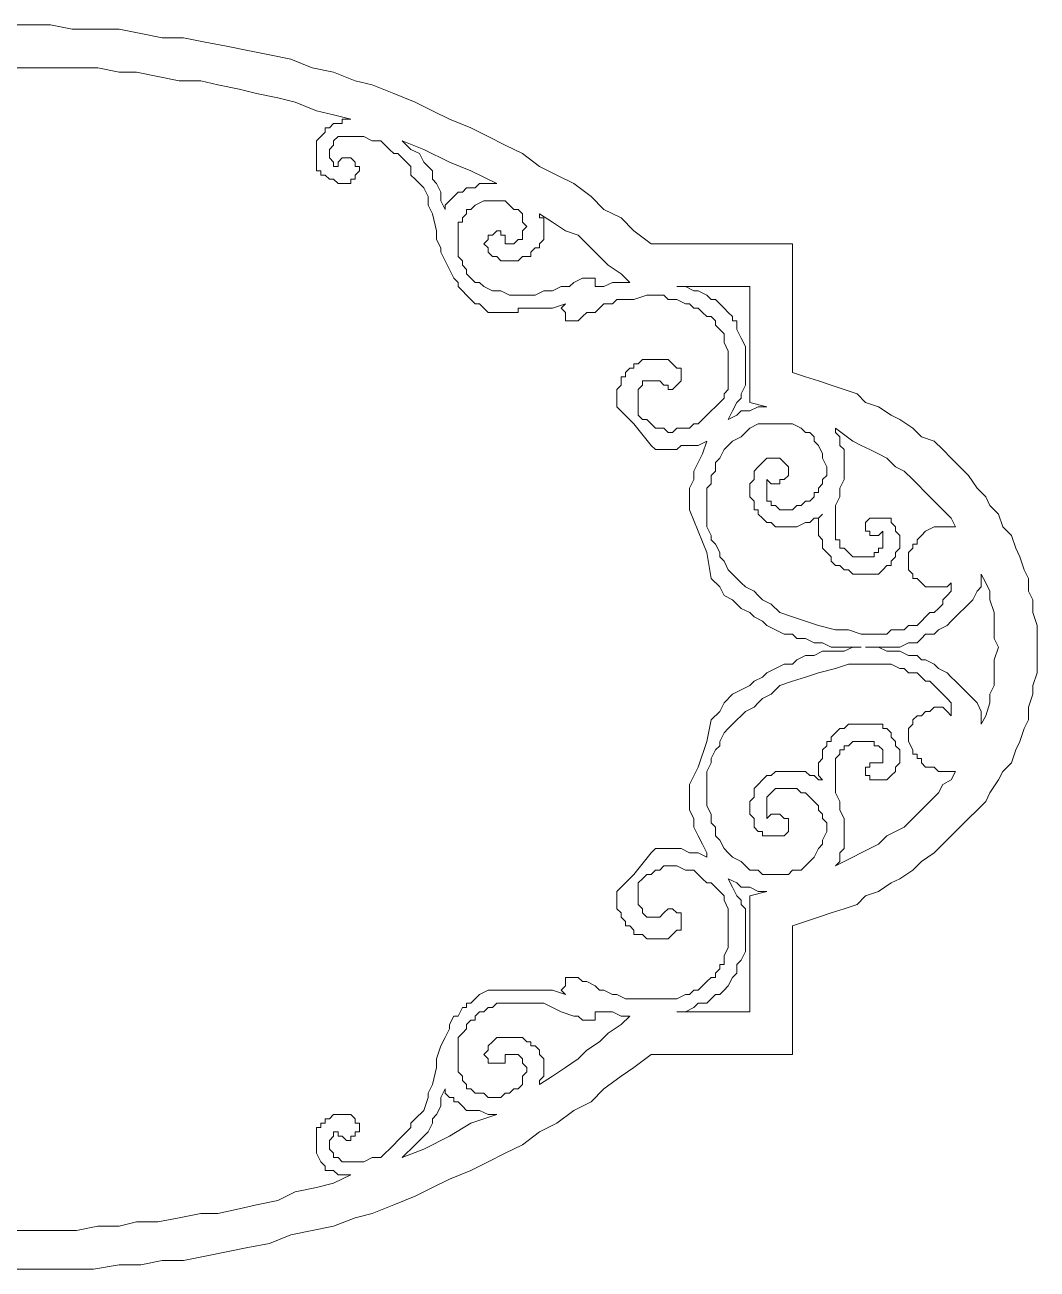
# Model space of a CAD drawing. Extents: x -66030 to 95157, y -13132 to 45879.
# Drawn here: x -6694 to -5772, y 9431 to 10564 of the extents above; entities that cross this region are included whole.
import ezdxf

# ---------------------------------------------------------------- set-up
doc = ezdxf.new("R2010")
doc.units = 0
doc.header["$LTSCALE"] = 100
doc.header["$MEASUREMENT"] = 0
doc.layers.get('0').update_dxf_attribs({"linetype": 'CONTINUOUS'})

msp = doc.modelspace()

# ---------------------------------------------------------------- linework, layer by layer
at = {"lineweight": 0}
for points in [[(-6713.5, 9430.9), (-6694, 9430.9), (-6670.5, 9430.9), (-6651, 9430.9), (-6631.5, 9430.9), (-6608.1, 9434.8), (-6588.5, 9434.8), (-6569, 9438.7), (-6549.5, 9438.7), (-6529.9, 9442.6), (-6510.4, 9446.5), (-6490.9, 9450.4), (-6471.3, 9454.3), (-6451.8, 9462.1), (-6432.3, 9466), (-6412.8, 9469.9), (-6393.2, 9477.7), (-6377.6, 9481.6), (-6358.1, 9489.5), (-6338.5, 9497.3), (-6322.9, 9505.1), (-6307.3, 9512.9), (-6287.8, 9520.7), (-6272.1, 9528.5), (-6256.5, 9536.3), (-6240.9, 9544.1), (-6225.3, 9555.9), (-6209.6, 9563.7), (-6194, 9575.4), (-6178.4, 9583.2), (-6166.7, 9594.9), (-6151.1, 9606.6), (-6139.3, 9614.5), (-6123.7, 9626.2), (-5994.8, 9626.2), (-5994.8, 9743.3), (-5983.1, 9747.3), (-5971.4, 9751.2), (-5959.7, 9755.1), (-5947.9, 9759), (-5936.2, 9762.9), (-5928.4, 9770.7), (-5916.7, 9774.6), (-5905, 9782.4), (-5897.2, 9786.3), (-5885.4, 9794.1), (-5877.6, 9801.9), (-5865.9, 9809.7), (-5858.1, 9817.6), (-5850.3, 9825.4), (-5842.5, 9833.2), (-5834.7, 9841), (-5826.9, 9848.8), (-5819, 9856.6), (-5815.1, 9864.4), (-5807.3, 9876.2), (-5803.4, 9884), (-5795.6, 9891.8), (-5791.7, 9903.5), (-5787.8, 9911.3), (-5783.9, 9923), (-5780, 9930.8), (-5780, 9942.6), (-5776.1, 9954.3), (-5776.1, 9962.1), (-5772.2, 9973.8), (-5772.2, 9985.5), (-5772.2, 9997.2), (-5772.2, 10005), (-5772.2, 10016.8), (-5776.1, 10028.5), (-5776.1, 10040.2), (-5780, 10048), (-5780, 10059.7), (-5783.9, 10067.5), (-5787.8, 10079.3), (-5791.7, 10087.1), (-5795.6, 10098.8), (-5803.4, 10106.6), (-5807.3, 10118.3), (-5815.1, 10126.1), (-5819, 10133.9), (-5826.9, 10141.8), (-5834.7, 10153.5), (-5842.5, 10161.3), (-5850.3, 10169.1), (-5858.1, 10176.9), (-5865.9, 10184.7), (-5877.6, 10188.6), (-5885.4, 10196.4), (-5897.2, 10204.3), (-5905, 10208.2), (-5916.7, 10216), (-5928.4, 10219.9), (-5936.2, 10227.7), (-5947.9, 10231.6), (-5959.7, 10235.5), (-5971.4, 10239.4), (-5983.1, 10243.3), (-5994.8, 10247.2), (-5994.8, 10364.4), (-6123.7, 10364.4), (-6139.3, 10376.1), (-6151.1, 10387.8), (-6166.7, 10395.6), (-6178.4, 10407.4), (-6194, 10419.1), (-6209.6, 10426.9), (-6225.3, 10434.7), (-6240.9, 10446.4), (-6256.5, 10454.2), (-6272.1, 10462), (-6287.8, 10469.9), (-6307.3, 10477.7), (-6322.9, 10485.5), (-6338.5, 10493.3), (-6358.1, 10501.1), (-6377.6, 10508.9), (-6393.2, 10512.8), (-6412.8, 10520.6), (-6432.3, 10524.5), (-6451.8, 10532.4), (-6471.3, 10536.3), (-6490.9, 10540.2), (-6510.4, 10544.1), (-6529.9, 10548), (-6549.5, 10551.9), (-6569, 10551.9), (-6588.5, 10555.8), (-6608.1, 10559.7), (-6631.5, 10559.7), (-6651, 10559.7), (-6670.5, 10563.6), (-6694, 10563.6), (-6694, 10563.6), (-6713.5, 10563.6)], [(-6701.8, 10524.5), (-6686.2, 10524.5), (-6666.6, 10524.5), (-6647.1, 10524.5), (-6627.6, 10524.5), (-6608.1, 10520.6), (-6592.4, 10520.6), (-6572.9, 10516.7), (-6553.4, 10512.8), (-6533.8, 10512.8), (-6518.2, 10508.9), (-6498.7, 10505), (-6483.1, 10501.1), (-6463.5, 10497.2), (-6447.9, 10493.3), (-6428.4, 10485.5), (-6412.8, 10481.6), (-6397.1, 10477.7), (-6401, 10477.7), (-6404.9, 10477.7), (-6404.9, 10473.8), (-6408.8, 10473.8), (-6412.8, 10473.8), (-6416.7, 10469.9), (-6420.6, 10469.9), (-6420.6, 10466), (-6420.6, 10466), (-6424.5, 10462), (-6428.4, 10458.1), (-6428.4, 10450.3), (-6428.4, 10446.4), (-6428.4, 10442.5), (-6428.4, 10438.6), (-6428.4, 10430.8), (-6424.5, 10430.8), (-6424.5, 10426.9), (-6420.6, 10426.9), (-6420.6, 10426.9), (-6416.7, 10423), (-6416.7, 10423), (-6412.8, 10423), (-6408.8, 10419.1), (-6404.9, 10419.1), (-6401, 10419.1), (-6401, 10419.1), (-6397.1, 10419.1), (-6397.1, 10423), (-6393.2, 10423), (-6393.2, 10423), (-6393.2, 10426.9), (-6393.2, 10426.9), (-6389.3, 10430.8), (-6389.3, 10430.8), (-6389.3, 10430.8), (-6389.3, 10434.7), (-6393.2, 10434.7), (-6393.2, 10438.6), (-6393.2, 10438.6), (-6393.2, 10438.6), (-6397.1, 10442.5), (-6397.1, 10442.5), (-6401, 10442.5), (-6401, 10442.5), (-6404.9, 10442.5), (-6404.9, 10442.5), (-6408.8, 10438.6), (-6408.8, 10438.6), (-6408.8, 10434.7), (-6412.8, 10434.7), (-6412.8, 10438.6), (-6412.8, 10438.6), (-6416.7, 10442.5), (-6416.7, 10446.4), (-6416.7, 10450.3), (-6416.7, 10450.3), (-6412.8, 10454.2), (-6412.8, 10458.1), (-6412.8, 10458.1), (-6408.8, 10462), (-6404.9, 10462), (-6401, 10462), (-6401, 10462), (-6397.1, 10462), (-6389.3, 10462), (-6385.4, 10462), (-6377.6, 10458.1), (-6369.8, 10458.1), (-6365.9, 10454.2), (-6362, 10450.3), (-6358.1, 10446.4), (-6354.2, 10446.4), (-6350.3, 10442.5), (-6346.4, 10438.6), (-6342.4, 10434.7), (-6342.4, 10426.9), (-6338.5, 10423), (-6330.7, 10415.2), (-6326.8, 10407.4), (-6326.8, 10399.6), (-6322.9, 10391.7), (-6319, 10376.1), (-6319, 10368.3), (-6315.1, 10360.5), (-6315.1, 10356.6), (-6311.2, 10348.8), (-6307.3, 10341), (-6303.4, 10333.1), (-6299.5, 10329.2), (-6299.5, 10325.3), (-6295.6, 10321.4), (-6291.7, 10317.5), (-6287.8, 10313.6), (-6283.9, 10309.7), (-6280, 10309.7), (-6276, 10305.8), (-6272.1, 10301.9), (-6268.2, 10301.9), (-6260.4, 10301.9), (-6256.5, 10301.9), (-6252.6, 10301.9), (-6244.8, 10301.9), (-6244.8, 10305.8), (-6244.8, 10305.8), (-6237, 10305.8), (-6225.3, 10305.8), (-6213.5, 10305.8), (-6201.8, 10309.7), (-6205.7, 10305.8), (-6201.8, 10301.9), (-6201.8, 10298), (-6201.8, 10298), (-6201.8, 10294.1), (-6197.9, 10294.1), (-6197.9, 10294.1), (-6194, 10294.1), (-6194, 10294.1), (-6190.1, 10294.1), (-6186.2, 10298), (-6182.3, 10301.9), (-6174.5, 10301.9), (-6170.6, 10305.8), (-6166.7, 10309.7), (-6158.9, 10309.7), (-6155, 10313.6), (-6147.1, 10313.6), (-6139.3, 10313.6), (-6127.6, 10317.5), (-6119.8, 10317.5), (-6112, 10317.5), (-6108.1, 10313.6), (-6104.2, 10313.6), (-6100.3, 10313.6), (-6092.5, 10309.7), (-6088.6, 10309.7), (-6084.7, 10305.8), (-6080.7, 10305.8), (-6076.8, 10301.9), (-6072.9, 10298), (-6069, 10298), (-6065.1, 10294.1), (-6065.1, 10290.2), (-6061.2, 10286.3), (-6061.2, 10286.3), (-6057.3, 10282.4), (-6057.3, 10278.5), (-6057.3, 10274.6), (-6053.4, 10266.7), (-6053.4, 10262.8), (-6053.4, 10258.9), (-6053.4, 10255), (-6053.4, 10247.2), (-6053.4, 10243.3), (-6053.4, 10239.4), (-6053.4, 10235.5), (-6053.4, 10231.6), (-6057.3, 10227.7), (-6057.3, 10223.8), (-6061.2, 10219.9), (-6065.1, 10216), (-6069, 10212.1), (-6072.9, 10208.2), (-6076.8, 10204.3), (-6080.7, 10200.3), (-6084.7, 10200.3), (-6088.6, 10196.4), (-6092.5, 10196.4), (-6100.3, 10196.4), (-6104.2, 10192.5), (-6108.1, 10192.5), (-6112, 10196.4), (-6115.9, 10196.4), (-6119.8, 10196.4), (-6123.7, 10200.3), (-6127.6, 10204.3), (-6131.5, 10204.3), (-6131.5, 10204.3), (-6135.4, 10208.2), (-6135.4, 10216), (-6135.4, 10219.9), (-6135.4, 10223.8), (-6135.4, 10231.6), (-6131.5, 10235.5), (-6131.5, 10235.5), (-6131.5, 10239.4), (-6127.6, 10239.4), (-6127.6, 10239.4), (-6123.7, 10239.4), (-6123.7, 10239.4), (-6119.8, 10239.4), (-6119.8, 10239.4), (-6115.9, 10239.4), (-6112, 10235.5), (-6112, 10235.5), (-6108.1, 10235.5), (-6108.1, 10231.6), (-6104.2, 10231.6), (-6104.2, 10231.6), (-6100.3, 10235.5), (-6100.3, 10235.5), (-6096.4, 10239.4), (-6096.4, 10239.4), (-6096.4, 10243.3), (-6096.4, 10243.3), (-6096.4, 10247.2), (-6096.4, 10247.2), (-6096.4, 10251.1), (-6100.3, 10251.1), (-6104.2, 10255), (-6104.2, 10255), (-6108.1, 10258.9), (-6112, 10258.9), (-6115.9, 10258.9), (-6119.8, 10258.9), (-6123.7, 10258.9), (-6127.6, 10258.9), (-6127.6, 10258.9), (-6131.5, 10258.9), (-6135.4, 10255), (-6139.3, 10255), (-6139.3, 10251.1), (-6143.2, 10251.1), (-6147.1, 10247.2), (-6147.1, 10243.3), (-6151.1, 10243.3), (-6151.1, 10235.5), (-6155, 10231.6), (-6155, 10223.8), (-6155, 10219.9), (-6155, 10216), (-6139.3, 10200.3), (-6123.7, 10180.8), (-6123.7, 10180.8), (-6119.8, 10176.9), (-6112, 10176.9), (-6108.1, 10176.9), (-6100.3, 10176.9), (-6096.4, 10180.8), (-6088.6, 10180.8), (-6080.7, 10180.8), (-6072.9, 10184.7), (-6072.9, 10184.7), (-6076.8, 10173), (-6080.7, 10165.2), (-6084.7, 10157.4), (-6084.7, 10149.6), (-6088.6, 10141.8), (-6088.6, 10133.9), (-6088.6, 10126.1), (-6088.6, 10122.2), (-6080.7, 10102.7), (-6072.9, 10083.2), (-6069, 10059.7), (-6069, 10059.7), (-6061.2, 10051.9), (-6057.3, 10044.1), (-6049.5, 10040.2), (-6041.7, 10032.4), (-6033.9, 10028.5), (-6030, 10024.6), (-6022.2, 10020.7), (-6018.3, 10016.8), (-6010.4, 10012.9), (-6002.6, 10009), (-5994.8, 10009), (-5990.9, 10005), (-5983.1, 10005), (-5975.3, 10001.1), (-5967.5, 10001.1), (-5959.7, 9997.2), (-5951.8, 9997.2), (-5947.9, 9997.2), (-5940.1, 9997.2), (-5932.3, 9997.2), (-5940.1, 9997.2), (-5947.9, 9993.3), (-5951.8, 9993.3), (-5959.7, 9993.3), (-5967.5, 9993.3), (-5975.3, 9989.4), (-5983.1, 9989.4), (-5990.9, 9985.5), (-5994.8, 9981.6), (-6002.6, 9981.6), (-6010.4, 9977.7), (-6018.3, 9973.8), (-6022.2, 9969.9), (-6030, 9966), (-6033.9, 9962.1), (-6041.7, 9958.2), (-6049.5, 9954.3), (-6057.3, 9946.5), (-6061.2, 9938.6), (-6069, 9930.8), (-6069, 9930.8), (-6072.9, 9911.3), (-6080.7, 9887.9), (-6088.6, 9872.2), (-6088.6, 9864.4), (-6088.6, 9856.6), (-6088.6, 9848.8), (-6084.7, 9841), (-6084.7, 9833.2), (-6080.7, 9825.4), (-6076.8, 9817.6), (-6072.9, 9809.7), (-6072.9, 9805.8), (-6080.7, 9809.7), (-6088.6, 9809.7), (-6096.4, 9813.7), (-6100.3, 9813.7), (-6108.1, 9813.7), (-6112, 9813.7), (-6119.8, 9813.7), (-6123.7, 9809.7), (-6123.7, 9809.7), (-6139.3, 9790.2), (-6155, 9774.6), (-6155, 9770.7), (-6155, 9766.8), (-6155, 9759), (-6151.1, 9755.1), (-6151.1, 9751.2), (-6147.1, 9747.3), (-6147.1, 9743.3), (-6143.2, 9743.3), (-6139.3, 9739.4), (-6139.3, 9735.5), (-6135.4, 9735.5), (-6131.5, 9735.5), (-6127.6, 9731.6), (-6127.6, 9731.6), (-6123.7, 9731.6), (-6119.8, 9731.6), (-6115.9, 9731.6), (-6112, 9731.6), (-6108.1, 9731.6), (-6104.2, 9735.5), (-6104.2, 9735.5), (-6100.3, 9739.4), (-6096.4, 9739.4), (-6096.4, 9743.3), (-6096.4, 9747.3), (-6096.4, 9747.3), (-6096.4, 9751.2), (-6096.4, 9751.2), (-6096.4, 9755.1), (-6100.3, 9755.1), (-6100.3, 9755.1), (-6104.2, 9759), (-6104.2, 9759), (-6108.1, 9759), (-6108.1, 9759), (-6112, 9755.1), (-6112, 9755.1), (-6115.9, 9751.2), (-6119.8, 9751.2), (-6119.8, 9751.2), (-6123.7, 9751.2), (-6123.7, 9751.2), (-6127.6, 9751.2), (-6127.6, 9751.2), (-6131.5, 9755.1), (-6131.5, 9755.1), (-6131.5, 9759), (-6135.4, 9762.9), (-6135.4, 9766.8), (-6135.4, 9770.7), (-6135.4, 9778.5), (-6135.4, 9782.4), (-6131.5, 9786.3), (-6131.5, 9786.3), (-6127.6, 9790.2), (-6123.7, 9790.2), (-6119.8, 9794.1), (-6115.9, 9794.1), (-6112, 9798), (-6108.1, 9798), (-6104.2, 9798), (-6100.3, 9798), (-6092.5, 9794.1), (-6088.6, 9794.1), (-6084.7, 9794.1), (-6080.7, 9790.2), (-6076.8, 9786.3), (-6072.9, 9782.4), (-6069, 9782.4), (-6065.1, 9778.5), (-6061.2, 9774.6), (-6057.3, 9770.7), (-6057.3, 9766.8), (-6053.4, 9759), (-6053.4, 9755.1), (-6053.4, 9751.2), (-6053.4, 9747.3), (-6053.4, 9743.3), (-6053.4, 9739.4), (-6053.4, 9731.6), (-6053.4, 9727.7), (-6053.4, 9723.8), (-6057.3, 9716), (-6057.3, 9712.1), (-6057.3, 9708.2), (-6061.2, 9708.2), (-6061.2, 9704.3), (-6065.1, 9700.4), (-6065.1, 9696.5), (-6069, 9696.5), (-6072.9, 9692.6), (-6076.8, 9688.7), (-6080.7, 9684.8), (-6084.7, 9684.8), (-6088.6, 9680.9), (-6092.5, 9680.9), (-6100.3, 9676.9), (-6104.2, 9676.9), (-6108.1, 9676.9), (-6112, 9676.9), (-6119.8, 9676.9), (-6127.6, 9676.9), (-6139.3, 9676.9), (-6147.1, 9676.9), (-6155, 9680.9), (-6158.9, 9680.9), (-6166.7, 9684.8), (-6170.6, 9684.8), (-6174.5, 9688.7), (-6182.3, 9692.6), (-6186.2, 9692.6), (-6190.1, 9696.5), (-6194, 9696.5), (-6194, 9696.5), (-6197.9, 9696.5), (-6197.9, 9696.5), (-6201.8, 9696.5), (-6201.8, 9696.5), (-6201.8, 9692.6), (-6201.8, 9688.7), (-6205.7, 9684.8), (-6201.8, 9680.9), (-6213.5, 9684.8), (-6225.3, 9684.8), (-6237, 9684.8), (-6244.8, 9684.8), (-6248.7, 9684.8), (-6252.6, 9684.8), (-6256.5, 9684.8), (-6260.4, 9684.8), (-6264.3, 9684.8), (-6268.2, 9684.8), (-6272.1, 9684.8), (-6280, 9680.9), (-6283.9, 9676.9), (-6287.8, 9673), (-6291.7, 9673), (-6291.7, 9669.1), (-6295.6, 9669.1), (-6299.5, 9661.3), (-6303.4, 9661.3), (-6307.3, 9653.5), (-6307.3, 9649.6), (-6311.2, 9641.8), (-6315.1, 9634), (-6319, 9622.3), (-6319, 9614.5), (-6322.9, 9598.8), (-6326.8, 9591), (-6326.8, 9587.1), (-6330.7, 9575.4), (-6338.5, 9567.6), (-6342.4, 9563.7), (-6342.4, 9559.8), (-6346.4, 9555.9), (-6350.3, 9552), (-6354.2, 9548), (-6358.1, 9544.1), (-6362, 9540.2), (-6365.9, 9536.3), (-6369.8, 9532.4), (-6377.6, 9532.4), (-6385.4, 9528.5), (-6389.3, 9528.5), (-6397.1, 9528.5), (-6401, 9528.5), (-6401, 9528.5), (-6404.9, 9528.5), (-6408.8, 9532.4), (-6412.8, 9532.4), (-6412.8, 9532.4), (-6412.8, 9536.3), (-6416.7, 9540.2), (-6416.7, 9544.1), (-6416.7, 9544.1), (-6416.7, 9548), (-6412.8, 9552), (-6412.8, 9555.9), (-6412.8, 9555.9), (-6408.8, 9555.9), (-6408.8, 9552), (-6408.8, 9552), (-6404.9, 9552), (-6404.9, 9552), (-6401, 9548), (-6401, 9548), (-6397.1, 9548), (-6397.1, 9552), (-6393.2, 9552), (-6393.2, 9552), (-6393.2, 9552), (-6393.2, 9555.9), (-6389.3, 9555.9), (-6389.3, 9559.8), (-6389.3, 9559.8), (-6389.3, 9563.7), (-6393.2, 9563.7), (-6393.2, 9567.6), (-6393.2, 9567.6), (-6393.2, 9567.6), (-6397.1, 9571.5), (-6397.1, 9571.5), (-6401, 9571.5), (-6401, 9571.5), (-6404.9, 9571.5), (-6408.8, 9571.5), (-6412.8, 9571.5), (-6416.7, 9567.6), (-6416.7, 9567.6), (-6420.6, 9567.6), (-6420.6, 9563.7), (-6424.5, 9563.7), (-6424.5, 9559.8), (-6428.4, 9559.8), (-6428.4, 9555.9), (-6428.4, 9548), (-6428.4, 9544.1), (-6428.4, 9540.2), (-6428.4, 9536.3), (-6424.5, 9528.5), (-6420.6, 9524.6), (-6420.6, 9524.6), (-6420.6, 9520.7), (-6416.7, 9520.7), (-6412.8, 9520.7), (-6408.8, 9516.8), (-6404.9, 9516.8), (-6404.9, 9516.8), (-6401, 9516.8), (-6397.1, 9516.8), (-6412.8, 9509), (-6428.4, 9505.1), (-6447.9, 9501.2), (-6463.5, 9493.4), (-6483.1, 9489.5), (-6498.7, 9485.6), (-6518.2, 9481.6), (-6533.8, 9481.6), (-6553.4, 9477.7), (-6572.9, 9473.8), (-6592.4, 9473.8), (-6608.1, 9469.9), (-6627.6, 9469.9), (-6647.1, 9466), (-6666.6, 9466), (-6686.2, 9466), (-6701.8, 9466)]]:
    msp.add_lwpolyline(points, dxfattribs=at)
for points in [[(-6264.3, 10419.1), (-6272.1, 10419.1), (-6280, 10419.1), (-6283.9, 10415.2), (-6291.7, 10415.2), (-6295.6, 10411.3), (-6299.5, 10411.3), (-6303.4, 10407.4), (-6303.4, 10407.4), (-6307.3, 10403.5), (-6311.2, 10399.6), (-6311.2, 10395.6), (-6315.1, 10403.5), (-6315.1, 10411.3), (-6319, 10419.1), (-6322.9, 10423), (-6322.9, 10430.8), (-6326.8, 10434.7), (-6330.7, 10438.6), (-6334.6, 10446.4), (-6342.4, 10450.3), (-6346.4, 10454.2), (-6350.3, 10458.1), (-6330.7, 10450.3), (-6307.3, 10438.6), (-6287.8, 10430.8), (-6264.3, 10419.1)], [(-6143.2, 10329.2), (-6151.1, 10329.2), (-6158.9, 10329.2), (-6166.7, 10325.3), (-6174.5, 10325.3), (-6174.5, 10325.3), (-6174.5, 10329.2), (-6174.5, 10333.1), (-6174.5, 10333.1), (-6174.5, 10333.1), (-6174.5, 10333.1), (-6178.4, 10333.1), (-6178.4, 10333.1), (-6178.4, 10333.1), (-6182.3, 10333.1), (-6186.2, 10333.1), (-6194, 10329.2), (-6197.9, 10325.3), (-6205.7, 10325.3), (-6213.5, 10321.4), (-6221.4, 10321.4), (-6229.2, 10317.5), (-6237, 10317.5), (-6244.8, 10317.5), (-6252.6, 10317.5), (-6260.4, 10321.4), (-6268.2, 10321.4), (-6276, 10325.3), (-6276, 10325.3), (-6280, 10329.2), (-6283.9, 10329.2), (-6287.8, 10333.1), (-6287.8, 10333.1), (-6291.7, 10337.1), (-6291.7, 10341), (-6295.6, 10344.9), (-6295.6, 10348.8), (-6299.5, 10352.7), (-6299.5, 10356.6), (-6299.5, 10360.5), (-6299.5, 10364.4), (-6299.5, 10368.3), (-6299.5, 10372.2), (-6299.5, 10376.1), (-6299.5, 10380), (-6299.5, 10383.9), (-6295.6, 10383.9), (-6295.6, 10387.8), (-6291.7, 10391.7), (-6291.7, 10395.6), (-6287.8, 10395.6), (-6283.9, 10399.6), (-6276, 10403.5), (-6272.1, 10403.5), (-6264.3, 10403.5), (-6264.3, 10403.5), (-6260.4, 10403.5), (-6256.5, 10403.5), (-6252.6, 10399.6), (-6248.7, 10395.6), (-6244.8, 10395.6), (-6240.9, 10391.7), (-6240.9, 10387.8), (-6240.9, 10383.9), (-6237, 10380), (-6237, 10380), (-6240.9, 10376.1), (-6240.9, 10372.2), (-6240.9, 10368.3), (-6240.9, 10368.3), (-6244.8, 10368.3), (-6248.7, 10364.4), (-6248.7, 10364.4), (-6256.5, 10364.4), (-6256.5, 10364.4), (-6256.5, 10368.3), (-6256.5, 10368.3), (-6256.5, 10372.2), (-6260.4, 10372.2), (-6260.4, 10376.1), (-6264.3, 10376.1), (-6268.2, 10372.2), (-6272.1, 10372.2), (-6272.1, 10372.2), (-6272.1, 10372.2), (-6272.1, 10368.3), (-6276, 10364.4), (-6272.1, 10360.5), (-6272.1, 10360.5), (-6272.1, 10356.6), (-6268.2, 10352.7), (-6264.3, 10352.7), (-6260.4, 10348.8), (-6260.4, 10348.8), (-6256.5, 10348.8), (-6252.6, 10348.8), (-6248.7, 10348.8), (-6244.8, 10348.8), (-6240.9, 10352.7), (-6237, 10352.7), (-6233.1, 10352.7), (-6233.1, 10356.6), (-6229.2, 10360.5), (-6225.3, 10360.5), (-6225.3, 10364.4), (-6221.4, 10368.3), (-6221.4, 10372.2), (-6221.4, 10376.1), (-6221.4, 10380), (-6221.4, 10383.9), (-6221.4, 10387.8), (-6225.3, 10387.8), (-6225.3, 10391.7), (-6213.5, 10383.9), (-6201.8, 10376.1), (-6190.1, 10372.2), (-6182.3, 10364.4), (-6170.6, 10352.7), (-6162.8, 10344.9), (-6151.1, 10337.1), (-6143.2, 10329.2)], [(-6053.4, 10204.3), (-6049.5, 10212.1), (-6045.6, 10219.9), (-6041.7, 10223.8), (-6041.7, 10227.7), (-6037.8, 10235.5), (-6037.8, 10239.4), (-6037.8, 10243.3), (-6037.8, 10251.1), (-6037.8, 10258.9), (-6037.8, 10262.8), (-6037.8, 10270.7), (-6041.7, 10278.5), (-6045.6, 10286.3), (-6045.6, 10294.1), (-6049.5, 10294.1), (-6049.5, 10298), (-6053.4, 10301.9), (-6053.4, 10301.9), (-6057.3, 10305.8), (-6061.2, 10309.7), (-6065.1, 10313.6), (-6069, 10313.6), (-6072.9, 10317.5), (-6080.7, 10321.4), (-6084.7, 10321.4), (-6092.5, 10325.3), (-6100.3, 10325.3), (-6033.9, 10325.3), (-6033.9, 10219.9), (-6018.3, 10216), (-6022.2, 10216), (-6026.1, 10216), (-6033.9, 10212.1), (-6037.8, 10212.1), (-6041.7, 10212.1), (-6045.6, 10208.2), (-6053.4, 10204.3)], [(-5846.4, 10106.6), (-5850.3, 10106.6), (-5850.3, 10106.6), (-5858.1, 10106.6), (-5862, 10106.6), (-5865.9, 10106.6), (-5873.7, 10102.7), (-5877.6, 10098.8), (-5877.6, 10098.8), (-5881.5, 10094.9), (-5881.5, 10091), (-5885.4, 10091), (-5885.4, 10087.1), (-5889.4, 10083.2), (-5889.4, 10075.4), (-5889.4, 10071.4), (-5889.4, 10067.5), (-5885.4, 10063.6), (-5885.4, 10059.7), (-5881.5, 10059.7), (-5877.6, 10055.8), (-5873.7, 10051.9), (-5869.8, 10051.9), (-5865.9, 10051.9), (-5862, 10051.9), (-5858.1, 10051.9), (-5854.2, 10051.9), (-5850.3, 10055.8), (-5850.3, 10051.9), (-5850.3, 10048), (-5854.2, 10044.1), (-5858.1, 10040.2), (-5858.1, 10036.3), (-5862, 10032.4), (-5865.9, 10028.5), (-5869.8, 10028.5), (-5873.7, 10024.6), (-5877.6, 10020.7), (-5881.5, 10016.8), (-5889.4, 10016.8), (-5893.3, 10012.9), (-5897.2, 10012.9), (-5905, 10012.9), (-5908.9, 10009), (-5920.6, 10009), (-5932.3, 10009), (-5944, 10012.9), (-5955.8, 10012.9), (-5971.4, 10016.8), (-5983.1, 10020.7), (-5994.8, 10024.6), (-6006.5, 10028.5), (-6014.3, 10036.3), (-6022.2, 10040.2), (-6026.1, 10044.1), (-6030, 10048), (-6037.8, 10051.9), (-6041.7, 10055.8), (-6045.6, 10059.7), (-6049.5, 10063.6), (-6053.4, 10067.5), (-6057.3, 10075.4), (-6061.2, 10079.3), (-6061.2, 10083.2), (-6065.1, 10091), (-6069, 10094.9), (-6069, 10098.8), (-6072.9, 10106.6), (-6072.9, 10114.4), (-6072.9, 10118.3), (-6072.9, 10126.1), (-6072.9, 10133.9), (-6072.9, 10141.8), (-6069, 10145.7), (-6069, 10153.5), (-6065.1, 10157.4), (-6065.1, 10165.2), (-6061.2, 10169.1), (-6057.3, 10176.9), (-6053.4, 10180.8), (-6049.5, 10184.7), (-6041.7, 10188.6), (-6037.8, 10192.5), (-6033.9, 10196.4), (-6026.1, 10200.3), (-6022.2, 10200.3), (-6018.3, 10200.3), (-6010.4, 10200.3), (-6006.5, 10200.3), (-6002.6, 10200.3), (-5998.7, 10200.3), (-5994.8, 10200.3), (-5987, 10196.4), (-5983.1, 10192.5), (-5979.2, 10192.5), (-5975.3, 10188.6), (-5975.3, 10184.7), (-5971.4, 10180.8), (-5967.5, 10173), (-5967.5, 10169.1), (-5963.6, 10161.3), (-5963.6, 10161.3), (-5963.6, 10157.4), (-5963.6, 10153.5), (-5967.5, 10149.6), (-5967.5, 10149.6), (-5967.5, 10145.7), (-5971.4, 10141.8), (-5971.4, 10137.9), (-5975.3, 10137.9), (-5975.3, 10133.9), (-5979.2, 10130), (-5983.1, 10130), (-5987, 10126.1), (-5990.9, 10126.1), (-5994.8, 10122.2), (-5994.8, 10122.2), (-5998.7, 10122.2), (-6002.6, 10122.2), (-6006.5, 10122.2), (-6010.4, 10126.1), (-6014.3, 10126.1), (-6014.3, 10130), (-6018.3, 10130), (-6018.3, 10133.9), (-6018.3, 10137.9), (-6018.3, 10141.8), (-6018.3, 10145.7), (-6018.3, 10149.6), (-6014.3, 10145.7), (-6010.4, 10145.7), (-6010.4, 10145.7), (-6006.5, 10145.7), (-6006.5, 10149.6), (-6002.6, 10149.6), (-6002.6, 10149.6), (-5998.7, 10153.5), (-5998.7, 10153.5), (-5998.7, 10153.5), (-5998.7, 10157.4), (-5998.7, 10157.4), (-5998.7, 10161.3), (-5998.7, 10161.3), (-5998.7, 10161.3), (-6002.6, 10165.2), (-6002.6, 10165.2), (-6002.6, 10165.2), (-6006.5, 10169.1), (-6006.5, 10169.1), (-6014.3, 10169.1), (-6018.3, 10169.1), (-6022.2, 10165.2), (-6022.2, 10165.2), (-6026.1, 10161.3), (-6030, 10157.4), (-6030, 10153.5), (-6030, 10149.6), (-6033.9, 10145.7), (-6033.9, 10141.8), (-6033.9, 10137.9), (-6033.9, 10133.9), (-6030, 10130), (-6030, 10126.1), (-6030, 10122.2), (-6026.1, 10122.2), (-6026.1, 10118.3), (-6022.2, 10114.4), (-6022.2, 10114.4), (-6018.3, 10110.5), (-6014.3, 10110.5), (-6010.4, 10106.6), (-6006.5, 10106.6), (-6002.6, 10106.6), (-5998.7, 10106.6), (-5998.7, 10106.6), (-5994.8, 10106.6), (-5990.9, 10106.6), (-5983.1, 10110.5), (-5979.2, 10110.5), (-5975.3, 10114.4), (-5971.4, 10114.4), (-5967.5, 10118.3), (-5971.4, 10114.4), (-5971.4, 10110.5), (-5971.4, 10102.7), (-5971.4, 10098.8), (-5967.5, 10094.9), (-5967.5, 10091), (-5967.5, 10087.1), (-5963.6, 10083.2), (-5963.6, 10083.2), (-5959.7, 10079.3), (-5959.7, 10075.4), (-5955.8, 10071.4), (-5951.8, 10071.4), (-5947.9, 10067.5), (-5944, 10067.5), (-5940.1, 10063.6), (-5936.2, 10063.6), (-5932.3, 10063.6), (-5928.4, 10063.6), (-5924.5, 10063.6), (-5920.6, 10063.6), (-5916.7, 10063.6), (-5912.8, 10067.5), (-5912.8, 10067.5), (-5908.9, 10071.4), (-5905, 10071.4), (-5905, 10075.4), (-5901.1, 10079.3), (-5901.1, 10083.2), (-5897.2, 10087.1), (-5897.2, 10091), (-5897.2, 10094.9), (-5897.2, 10098.8), (-5901.1, 10102.7), (-5901.1, 10106.6), (-5905, 10110.5), (-5905, 10110.5), (-5905, 10114.4), (-5908.9, 10114.4), (-5912.8, 10114.4), (-5916.7, 10114.4), (-5920.6, 10114.4), (-5920.6, 10114.4), (-5924.5, 10114.4), (-5924.5, 10114.4), (-5928.4, 10110.5), (-5928.4, 10110.5), (-5928.4, 10106.6), (-5928.4, 10106.6), (-5928.4, 10102.7), (-5924.5, 10102.7), (-5924.5, 10102.7), (-5924.5, 10098.8), (-5920.6, 10098.8), (-5920.6, 10098.8), (-5916.7, 10098.8), (-5912.8, 10102.7), (-5912.8, 10098.8), (-5912.8, 10094.9), (-5912.8, 10091), (-5912.8, 10087.1), (-5916.7, 10087.1), (-5916.7, 10083.2), (-5920.6, 10083.2), (-5920.6, 10079.3), (-5928.4, 10079.3), (-5932.3, 10079.3), (-5936.2, 10079.3), (-5940.1, 10079.3), (-5944, 10083.2), (-5944, 10083.2), (-5947.9, 10087.1), (-5947.9, 10087.1), (-5951.8, 10087.1), (-5951.8, 10094.9), (-5955.8, 10094.9), (-5955.8, 10098.8), (-5955.8, 10106.6), (-5955.8, 10114.4), (-5955.8, 10118.3), (-5955.8, 10126.1), (-5951.8, 10133.9), (-5951.8, 10141.8), (-5947.9, 10149.6), (-5947.9, 10157.4), (-5947.9, 10165.2), (-5947.9, 10173), (-5947.9, 10176.9), (-5951.8, 10180.8), (-5951.8, 10184.7), (-5951.8, 10188.6), (-5955.8, 10192.5), (-5955.8, 10196.4), (-5940.1, 10184.7), (-5932.3, 10180.8), (-5924.5, 10176.9), (-5916.7, 10173), (-5908.9, 10169.1), (-5901.1, 10161.3), (-5893.3, 10157.4), (-5885.4, 10149.6), (-5881.5, 10145.7), (-5873.7, 10137.9), (-5869.8, 10133.9), (-5862, 10126.1), (-5858.1, 10122.2), (-5850.3, 10114.4), (-5846.4, 10106.6)], [(-5928.4, 9997.2), (-5916.7, 9997.2), (-5908.9, 9993.3), (-5897.2, 9993.3), (-5889.4, 9989.4), (-5881.5, 9989.4), (-5877.6, 9985.5), (-5873.7, 9985.5), (-5865.9, 9981.6), (-5862, 9977.7), (-5854.2, 9973.8), (-5850.3, 9969.9), (-5846.4, 9966), (-5842.5, 9962.1), (-5838.6, 9958.2), (-5834.7, 9954.3), (-5830.8, 9950.4), (-5826.9, 9946.5), (-5823, 9938.6), (-5823, 9934.7), (-5823, 9926.9), (-5819, 9934.7), (-5815.1, 9946.5), (-5815.1, 9954.3), (-5811.2, 9962.1), (-5811.2, 9969.9), (-5811.2, 9977.7), (-5811.2, 9985.5), (-5807.3, 9997.2), (-5811.2, 10005), (-5811.2, 10012.9), (-5811.2, 10020.7), (-5811.2, 10028.5), (-5815.1, 10040.2), (-5815.1, 10048), (-5819, 10055.8), (-5823, 10063.6), (-5823, 10055.8), (-5823, 10051.9), (-5826.9, 10048), (-5830.8, 10040.2), (-5834.7, 10036.3), (-5838.6, 10032.4), (-5842.5, 10028.5), (-5846.4, 10024.6), (-5850.3, 10020.7), (-5854.2, 10016.8), (-5862, 10012.9), (-5865.9, 10009), (-5873.7, 10009), (-5877.6, 10005), (-5881.5, 10001.1), (-5889.4, 10001.1), (-5897.2, 9997.2), (-5908.9, 9997.2), (-5916.7, 9997.2), (-5928.4, 9997.2), (-5928.4, 9997.2)], [(-5846.4, 9884), (-5850.3, 9884), (-5850.3, 9884), (-5858.1, 9884), (-5862, 9884), (-5865.9, 9887.9), (-5873.7, 9887.9), (-5877.6, 9891.8), (-5877.6, 9895.7), (-5881.5, 9895.7), (-5881.5, 9899.6), (-5885.4, 9899.6), (-5885.4, 9903.5), (-5889.4, 9911.3), (-5889.4, 9915.2), (-5889.4, 9919.1), (-5889.4, 9923), (-5885.4, 9926.9), (-5885.4, 9930.8), (-5881.5, 9934.7), (-5877.6, 9934.7), (-5873.7, 9938.6), (-5869.8, 9938.6), (-5865.9, 9942.6), (-5862, 9942.6), (-5858.1, 9942.6), (-5854.2, 9938.6), (-5850.3, 9934.7), (-5850.3, 9942.6), (-5850.3, 9946.5), (-5854.2, 9950.4), (-5858.1, 9954.3), (-5858.1, 9954.3), (-5862, 9958.2), (-5865.9, 9962.1), (-5869.8, 9966), (-5873.7, 9966), (-5877.6, 9969.9), (-5881.5, 9973.8), (-5889.4, 9973.8), (-5893.3, 9977.7), (-5897.2, 9977.7), (-5905, 9981.6), (-5908.9, 9981.6), (-5920.6, 9981.6), (-5932.3, 9981.6), (-5944, 9981.6), (-5955.8, 9977.7), (-5971.4, 9973.8), (-5983.1, 9969.9), (-5994.8, 9966), (-6006.5, 9962.1), (-6014.3, 9954.3), (-6022.2, 9950.4), (-6026.1, 9946.5), (-6030, 9942.6), (-6037.8, 9938.6), (-6041.7, 9934.7), (-6045.6, 9930.8), (-6049.5, 9926.9), (-6053.4, 9923), (-6057.3, 9919.1), (-6061.2, 9911.3), (-6061.2, 9907.4), (-6065.1, 9903.5), (-6069, 9895.7), (-6069, 9891.8), (-6072.9, 9884), (-6072.9, 9876.2), (-6072.9, 9872.2), (-6072.9, 9864.4), (-6072.9, 9856.6), (-6072.9, 9852.7), (-6069, 9844.9), (-6069, 9837.1), (-6065.1, 9833.2), (-6065.1, 9825.4), (-6061.2, 9821.5), (-6057.3, 9813.7), (-6053.4, 9809.7), (-6049.5, 9805.8), (-6041.7, 9801.9), (-6037.8, 9798), (-6033.9, 9794.1), (-6026.1, 9794.1), (-6022.2, 9790.2), (-6018.3, 9790.2), (-6010.4, 9790.2), (-6006.5, 9790.2), (-6002.6, 9790.2), (-5998.7, 9790.2), (-5994.8, 9794.1), (-5987, 9794.1), (-5983.1, 9798), (-5979.2, 9801.9), (-5975.3, 9805.8), (-5975.3, 9805.8), (-5971.4, 9813.7), (-5967.5, 9817.6), (-5967.5, 9821.5), (-5963.6, 9829.3), (-5963.6, 9833.2), (-5963.6, 9833.2), (-5963.6, 9837.1), (-5967.5, 9841), (-5967.5, 9844.9), (-5967.5, 9844.9), (-5971.4, 9848.8), (-5971.4, 9852.7), (-5975.3, 9856.6), (-5975.3, 9856.6), (-5979.2, 9860.5), (-5983.1, 9864.4), (-5987, 9864.4), (-5990.9, 9868.3), (-5994.8, 9868.3), (-5994.8, 9868.3), (-5998.7, 9868.3), (-6002.6, 9868.3), (-6006.5, 9868.3), (-6010.4, 9868.3), (-6014.3, 9864.4), (-6014.3, 9864.4), (-6018.3, 9860.5), (-6018.3, 9856.6), (-6018.3, 9852.7), (-6018.3, 9848.8), (-6018.3, 9844.9), (-6018.3, 9841), (-6014.3, 9844.9), (-6010.4, 9844.9), (-6010.4, 9844.9), (-6006.5, 9844.9), (-6006.5, 9844.9), (-6002.6, 9841), (-6002.6, 9841), (-5998.7, 9841), (-5998.7, 9837.1), (-5998.7, 9837.1), (-5998.7, 9833.2), (-5998.7, 9833.2), (-5998.7, 9833.2), (-5998.7, 9829.3), (-5998.7, 9829.3), (-6002.6, 9825.4), (-6002.6, 9825.4), (-6002.6, 9825.4), (-6006.5, 9825.4), (-6006.5, 9825.4), (-6014.3, 9825.4), (-6018.3, 9825.4), (-6022.2, 9825.4), (-6022.2, 9829.3), (-6026.1, 9829.3), (-6030, 9833.2), (-6030, 9837.1), (-6030, 9841), (-6033.9, 9844.9), (-6033.9, 9848.8), (-6033.9, 9852.7), (-6033.9, 9856.6), (-6030, 9860.5), (-6030, 9864.4), (-6030, 9868.3), (-6026.1, 9872.2), (-6026.1, 9872.2), (-6022.2, 9876.2), (-6022.2, 9876.2), (-6018.3, 9880.1), (-6014.3, 9880.1), (-6010.4, 9884), (-6006.5, 9884), (-6002.6, 9884), (-5998.7, 9884), (-5998.7, 9884), (-5994.8, 9884), (-5990.9, 9884), (-5983.1, 9884), (-5979.2, 9880.1), (-5975.3, 9880.1), (-5971.4, 9876.2), (-5967.5, 9876.2), (-5971.4, 9880.1), (-5971.4, 9884), (-5971.4, 9887.9), (-5971.4, 9891.8), (-5967.5, 9895.7), (-5967.5, 9899.6), (-5967.5, 9903.5), (-5963.6, 9907.4), (-5963.6, 9911.3), (-5959.7, 9911.3), (-5959.7, 9915.2), (-5955.8, 9919.1), (-5951.8, 9923), (-5947.9, 9923), (-5944, 9926.9), (-5940.1, 9926.9), (-5936.2, 9926.9), (-5932.3, 9926.9), (-5928.4, 9926.9), (-5924.5, 9926.9), (-5920.6, 9926.9), (-5916.7, 9926.9), (-5912.8, 9926.9), (-5912.8, 9923), (-5908.9, 9923), (-5905, 9919.1), (-5905, 9915.2), (-5901.1, 9911.3), (-5901.1, 9907.4), (-5897.2, 9903.5), (-5897.2, 9899.6), (-5897.2, 9895.7), (-5897.2, 9891.8), (-5901.1, 9887.9), (-5901.1, 9884), (-5905, 9880.1), (-5905, 9880.1), (-5905, 9880.1), (-5908.9, 9876.2), (-5912.8, 9876.2), (-5916.7, 9876.2), (-5920.6, 9876.2), (-5920.6, 9876.2), (-5924.5, 9876.2), (-5924.5, 9880.1), (-5928.4, 9880.1), (-5928.4, 9880.1), (-5928.4, 9884), (-5928.4, 9884), (-5928.4, 9887.9), (-5924.5, 9887.9), (-5924.5, 9891.8), (-5924.5, 9891.8), (-5920.6, 9891.8), (-5920.6, 9891.8), (-5916.7, 9891.8), (-5912.8, 9891.8), (-5912.8, 9895.7), (-5912.8, 9899.6), (-5912.8, 9899.6), (-5912.8, 9903.5), (-5916.7, 9907.4), (-5916.7, 9907.4), (-5920.6, 9907.4), (-5920.6, 9911.3), (-5928.4, 9911.3), (-5932.3, 9911.3), (-5936.2, 9911.3), (-5940.1, 9911.3), (-5944, 9907.4), (-5944, 9907.4), (-5947.9, 9907.4), (-5947.9, 9903.5), (-5951.8, 9903.5), (-5951.8, 9899.6), (-5955.8, 9895.7), (-5955.8, 9891.8), (-5955.8, 9884), (-5955.8, 9880.1), (-5955.8, 9872.2), (-5955.8, 9864.4), (-5951.8, 9856.6), (-5951.8, 9848.8), (-5947.9, 9841), (-5947.9, 9833.2), (-5947.9, 9825.4), (-5947.9, 9817.6), (-5947.9, 9813.7), (-5951.8, 9809.7), (-5951.8, 9805.8), (-5951.8, 9801.9), (-5955.8, 9798), (-5955.8, 9798), (-5940.1, 9805.8), (-5932.3, 9809.7), (-5924.5, 9813.7), (-5916.7, 9817.6), (-5908.9, 9825.4), (-5901.1, 9829.3), (-5893.3, 9833.2), (-5885.4, 9841), (-5881.5, 9844.9), (-5873.7, 9852.7), (-5869.8, 9856.6), (-5862, 9864.4), (-5858.1, 9872.2), (-5850.3, 9876.2), (-5846.4, 9884)], [(-6053.4, 9786.3), (-6049.5, 9778.5), (-6045.6, 9770.7), (-6041.7, 9766.8), (-6041.7, 9762.9), (-6037.8, 9759), (-6037.8, 9751.2), (-6037.8, 9747.3), (-6037.8, 9739.4), (-6037.8, 9735.5), (-6037.8, 9727.7), (-6037.8, 9719.9), (-6041.7, 9712.1), (-6045.6, 9708.2), (-6045.6, 9700.4), (-6049.5, 9696.5), (-6049.5, 9696.5), (-6053.4, 9688.7), (-6053.4, 9688.7), (-6057.3, 9684.8), (-6061.2, 9680.9), (-6065.1, 9680.9), (-6069, 9676.9), (-6072.9, 9673), (-6080.7, 9673), (-6084.7, 9669.1), (-6092.5, 9665.2), (-6100.3, 9665.2), (-6033.9, 9665.2), (-6033.9, 9770.7), (-6018.3, 9774.6), (-6022.2, 9774.6), (-6026.1, 9774.6), (-6033.9, 9778.5), (-6037.8, 9778.5), (-6041.7, 9778.5), (-6045.6, 9782.4), (-6053.4, 9786.3)], [(-6268.2, 9669.1), (-6272.1, 9669.1), (-6276, 9665.2), (-6280, 9665.2), (-6283.9, 9661.3), (-6283.9, 9657.4), (-6287.8, 9657.4), (-6291.7, 9653.5), (-6291.7, 9649.6), (-6295.6, 9645.7), (-6295.6, 9645.7), (-6299.5, 9641.8), (-6299.5, 9637.9), (-6299.5, 9634), (-6299.5, 9630.1), (-6299.5, 9626.2), (-6299.5, 9622.3), (-6299.5, 9618.4), (-6299.5, 9614.5), (-6299.5, 9610.5), (-6295.6, 9606.6), (-6295.6, 9602.7), (-6291.7, 9598.8), (-6291.7, 9594.9), (-6287.8, 9594.9), (-6283.9, 9591), (-6276, 9591), (-6272.1, 9587.1), (-6264.3, 9587.1), (-6264.3, 9587.1), (-6260.4, 9587.1), (-6256.5, 9591), (-6252.6, 9591), (-6248.7, 9594.9), (-6244.8, 9594.9), (-6240.9, 9598.8), (-6240.9, 9602.7), (-6240.9, 9606.6), (-6237, 9610.5), (-6237, 9614.5), (-6240.9, 9618.4), (-6240.9, 9618.4), (-6240.9, 9622.3), (-6240.9, 9622.3), (-6244.8, 9626.2), (-6248.7, 9626.2), (-6248.7, 9626.2), (-6256.5, 9626.2), (-6256.5, 9626.2), (-6256.5, 9622.3), (-6256.5, 9622.3), (-6256.5, 9618.4), (-6260.4, 9618.4), (-6260.4, 9618.4), (-6264.3, 9618.4), (-6268.2, 9618.4), (-6272.1, 9618.4), (-6272.1, 9618.4), (-6272.1, 9622.3), (-6272.1, 9622.3), (-6276, 9626.2), (-6272.1, 9630.1), (-6272.1, 9634), (-6272.1, 9634), (-6268.2, 9637.9), (-6264.3, 9641.8), (-6260.4, 9641.8), (-6260.4, 9641.8), (-6256.5, 9641.8), (-6252.6, 9641.8), (-6248.7, 9641.8), (-6244.8, 9641.8), (-6240.9, 9641.8), (-6237, 9637.9), (-6233.1, 9637.9), (-6233.1, 9634), (-6229.2, 9634), (-6225.3, 9630.1), (-6225.3, 9626.2), (-6221.4, 9622.3), (-6221.4, 9618.4), (-6221.4, 9614.5), (-6221.4, 9614.5), (-6221.4, 9610.5), (-6221.4, 9606.6), (-6225.3, 9602.7), (-6225.3, 9598.8), (-6213.5, 9606.6), (-6201.8, 9614.5), (-6190.1, 9622.3), (-6182.3, 9630.1), (-6170.6, 9637.9), (-6162.8, 9645.7), (-6151.1, 9653.5), (-6143.2, 9661.3), (-6151.1, 9661.3), (-6158.9, 9665.2), (-6166.7, 9665.2), (-6174.5, 9665.2), (-6174.5, 9665.2), (-6174.5, 9661.3), (-6174.5, 9661.3), (-6174.5, 9657.4), (-6174.5, 9657.4), (-6174.5, 9657.4), (-6178.4, 9657.4), (-6178.4, 9657.4), (-6178.4, 9657.4), (-6182.3, 9657.4), (-6186.2, 9657.4), (-6190.1, 9661.3), (-6194, 9661.3), (-6205.7, 9665.2), (-6213.5, 9669.1), (-6221.4, 9673), (-6225.3, 9673), (-6233.1, 9673), (-6237, 9673), (-6244.8, 9673), (-6248.7, 9673), (-6252.6, 9673), (-6260.4, 9673), (-6264.3, 9673), (-6268.2, 9669.1)], [(-6264.3, 9571.5), (-6272.1, 9571.5), (-6280, 9575.4), (-6283.9, 9575.4), (-6291.7, 9575.4), (-6295.6, 9579.3), (-6299.5, 9583.2), (-6303.4, 9583.2), (-6303.4, 9587.1), (-6307.3, 9587.1), (-6311.2, 9591), (-6311.2, 9594.9), (-6315.1, 9587.1), (-6315.1, 9579.3), (-6319, 9571.5), (-6322.9, 9567.6), (-6322.9, 9563.7), (-6326.8, 9555.9), (-6330.7, 9552), (-6334.6, 9548), (-6342.4, 9540.2), (-6346.4, 9536.3), (-6350.3, 9532.4), (-6330.7, 9540.2), (-6307.3, 9552), (-6287.8, 9563.7), (-6264.3, 9571.5)]]:
    msp.add_lwpolyline(points, close=True, dxfattribs=at)

doc.saveas('drawing.dxf')
